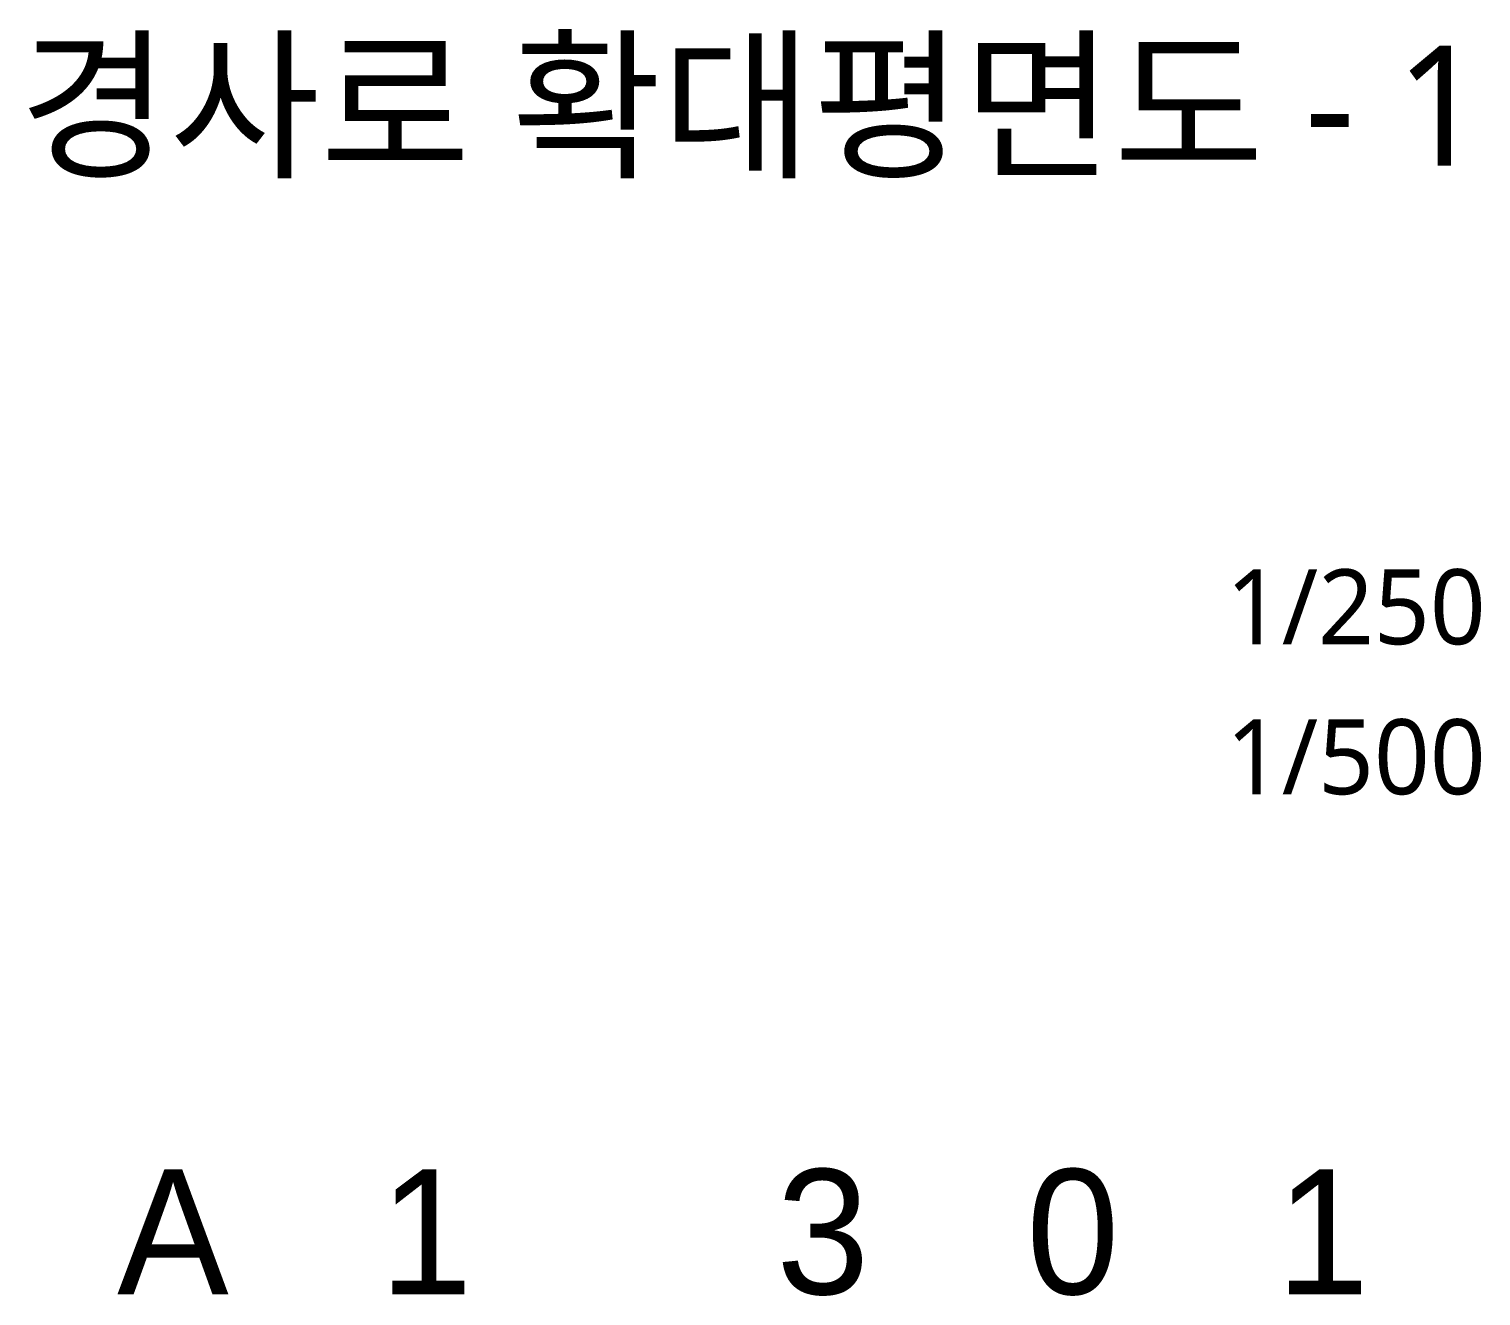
# Model space of a CAD drawing. Header units: millimetres. Extents: x 367092 to 767578, y 396038 to 811791.
# Drawn here: x 547172 to 561693, y 684427 to 697098 of the extents above; entities that cross this region are included whole.
import ezdxf
from ezdxf.enums import TextEntityAlignment as Align

# ---------------------------------------------------------------- set-up
doc = ezdxf.new("R2010")
doc.units = ezdxf.units.MM
doc.header["$LTSCALE"] = 100
doc.header["$MEASUREMENT"] = 0
doc.layers.add('TEXT-TITLE', color=6, linetype='CONTINUOUS')
doc.layers.add('TEXT-기입', color=6, linetype='CONTINUOUS')
doc.styles.add('CGS', font='cgse', dxfattribs={"bigfont": 'cgs'})
doc.styles.add('나눔바른고딕', font='NanumBarunGothic.ttf')

msp = doc.modelspace()

# ---------------------------------------------------------------- texts
at = {"layer": 'TEXT-TITLE', "style": '나눔바른고딕'}
msp.add_text('경사로 확대평면도 - 1', height=1200, dxfattribs=at).set_placement((554402.4, 695732.6), align=Align.CENTER)
at = {"layer": 'TEXT-기입', "style": '나눔바른고딕'}
for s, p in [('1/250', (559142.8, 690719.5)), ('1/500', (559142.8, 689219.5))]:
    msp.add_text(s, height=750, dxfattribs=at).set_placement(p, align=Align.BOTTOM_LEFT)
at = {"layer": 'TEXT-기입', "style": 'CGS'}
for s, p in [('A', (548611.3, 685069.5)), ('1', (551142.7, 685069.5)), ('3', (555111.3, 685069.5)), ('0', (557611.3, 685069.5)), ('1', (560111.3, 685069.5))]:
    msp.add_text(s, height=1250, dxfattribs=at).set_placement(p, align=Align.MIDDLE_CENTER)

doc.saveas('drawing.dxf')
